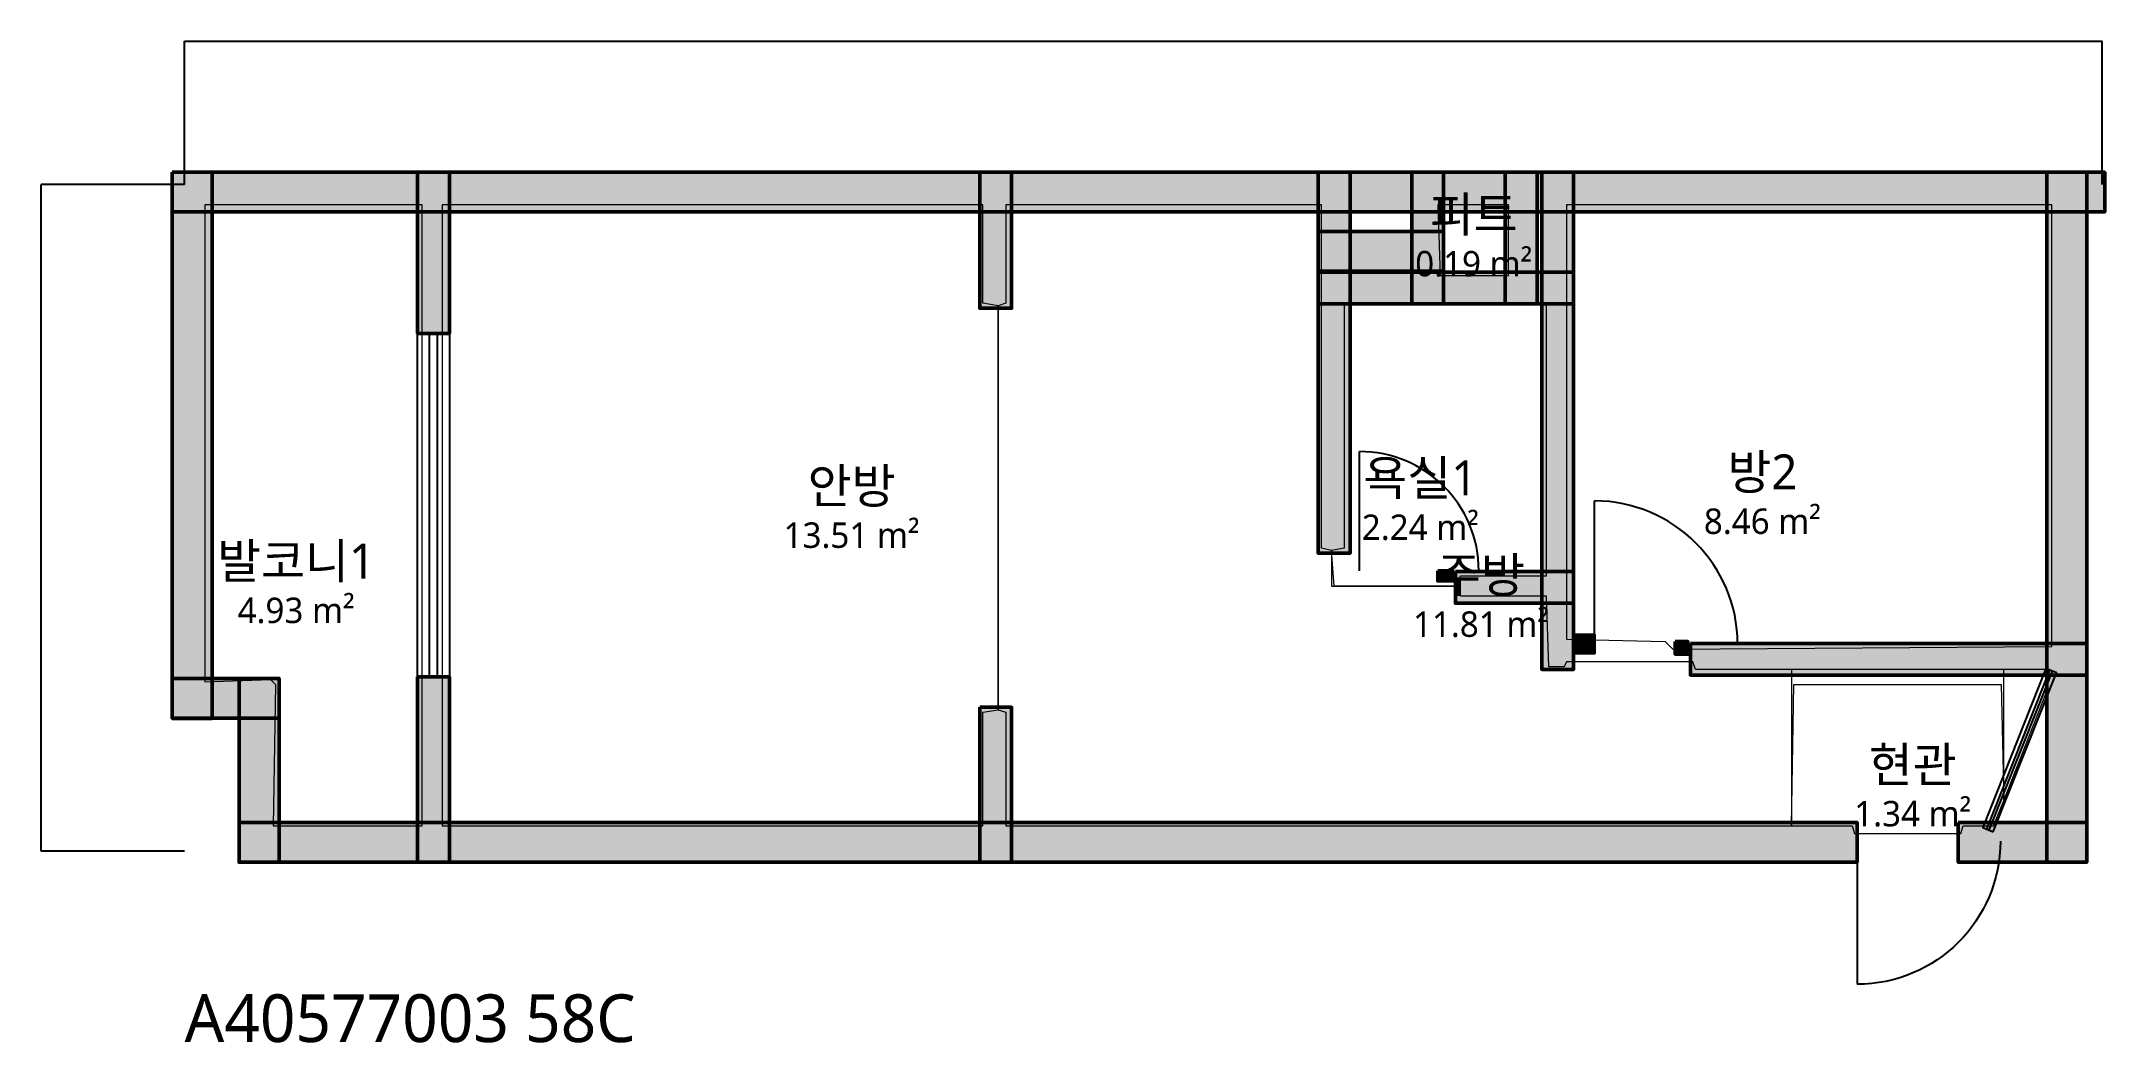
# Model space of a CAD drawing. Header units: millimetres. Extents: x -900 to 12064, y -1204 to 5091.
import ezdxf

# ---------------------------------------------------------------- set-up
doc = ezdxf.new("R2010")
doc.units = ezdxf.units.MM
for name, color, linetype, lineweight in [('A-ANNO-DIMS', 3, 'Continuous', 13), ('A-AREA', 9, 'Continuous', 13), ('A-AREA-IDEN', 7, 'Continuous', 18), ('A-DOOR', 4, 'Continuous', 25), ('A-GLAZ', 5, 'Continuous', 25), ('A-WALL-EXTR', 7, 'Continuous', 50), ('A-WALL-PATT', 8, 'Continuous', 9), ('A-WALL-PRTN', 8, 'Continuous', 35), ('A-WALL-STRC', 7, 'Continuous', 50)]:
    doc.layers.add(name, color=color, linetype=linetype, lineweight=lineweight)
doc.styles.add('OpenSansCondensed-Light', font='OpenSansCondensed-Light.ttf')
doc.styles.get("Standard").update_dxf_attribs({"font": 'malgun.ttf'})
doc.dimstyles.new('EZDXF', dxfattribs={"dimtxt": 0.25, "dimasz": 0.175, "dimexe": 0.375, "dimexo": 0.125, "dimgap": 0.1, "dimtad": 1, "dimlfac": 100, "dimzin": 12, "dimdsep": 46, "dimtxsty": 'OpenSansCondensed-Light', "dimblk": 'ARCHTICK', "dimcen": 2.5, "dimazin": 3, "dimtfac": 0.5, "dimtmove": 2, "dimatfit": 3})

# ---------------------------------------------------------------- blocks, each defined once
blk = doc.blocks.new('JJ-DOOR-SWING')
blk.add_line((0, 0), (0, 1000))
blk.add_arc((0, 0), 1000, 0, 90)
blk = doc.blocks.new('JJ-WIN-DOUBLE')
for p, q in [((0, 120), (1000, 120)), ((0, -120), (1000, -120))]:
    blk.add_line(p, q)
blk.add_lwpolyline([(0, -500), (1000, -500), (1000, 500), (0, 500)], close=True)
blk = doc.blocks.new('_ARCHTICK')
at = {"color": 0, "linetype": 'BYBLOCK', "const_width": 0.15}
blk.add_lwpolyline([(-0.5, -0.5), (0.5, 0.5)], dxfattribs=at)

msp = doc.modelspace()

# ---------------------------------------------------------------- hatches: boundary and pattern name
at = {"layer": 'A-WALL-PATT'}
h = msp.add_hatch(color=8, dxfattribs=at)
h.dxf.hatch_style = 1
h.paths.add_polyline_path([(-77.8, 4267.9), (12063.5, 4267.9), (12063.5, 4017.9), (-77.8, 4017.9)])
h = msp.add_hatch(color=8, dxfattribs=at)
h.dxf.hatch_style = 1
h.paths.add_polyline_path([(-77.4, 4268.3), (172.6, 4268.3), (172.6, 834.9), (-77.4, 834.9)])
h = msp.add_hatch(color=8, dxfattribs=at)
h.dxf.hatch_style = 1
h.paths.add_polyline_path([(1463.5, 4268.3), (1663.5, 4268.3), (1663.5, 3254), (1463.5, 3254)])
h = msp.add_hatch(color=8, dxfattribs=at)
h.dxf.hatch_style = 1
h.paths.add_polyline_path([(4995.2, 4268.3), (5195.2, 4268.3), (5195.2, 3412.7), (4995.2, 3412.7)])
h = msp.add_hatch(color=8, dxfattribs=at)
h.dxf.hatch_style = 1
h.paths.add_polyline_path([(7122.2, 4268.3), (7322.2, 4268.3), (7322.2, 1873), (7122.2, 1873)])
h = msp.add_hatch(color=8, dxfattribs=at)
h.dxf.hatch_style = 1
h.paths.add_polyline_path([(7709.5, 4268.3), (7909.5, 4268.3), (7909.5, 3439.7), (7709.5, 3439.7)])
h = msp.add_hatch(color=8, dxfattribs=at)
h.dxf.hatch_style = 1
h.paths.add_polyline_path([(8296.8, 4268.3), (8496.8, 4268.3), (8496.8, 3439.7), (8296.8, 3439.7)])
h = msp.add_hatch(color=8, dxfattribs=at)
h.dxf.hatch_style = 1
h.paths.add_polyline_path([(8527, 4268.3), (8727, 4268.3), (8727, 1142.9), (8527, 1142.9)])
h = msp.add_hatch(color=8, dxfattribs=at)
h.dxf.hatch_style = 1
h.paths.add_polyline_path([(11700.4, 4268.3), (11950.4, 4268.3), (11950.4, -69.8), (11700.4, -69.8)])
h = msp.add_hatch(color=8, dxfattribs=at)
h.dxf.hatch_style = 1
h.paths.add_polyline_path([(7122.2, 3894.8), (7909.5, 3894.8), (7909.5, 3644.8), (7122.2, 3644.8)])
h = msp.add_hatch(color=8, dxfattribs=at)
h.dxf.hatch_style = 1
h.paths.add_polyline_path([(7122.2, 3639.7), (8727, 3639.7), (8727, 3439.7), (7122.2, 3439.7)])
h = msp.add_hatch(color=8, dxfattribs=at)
h.dxf.hatch_style = 1
h.paths.add_polyline_path([(7873, 1761.9), (7968.3, 1761.9), (7968.3, 1698.4), (7873, 1698.4)])
h = msp.add_hatch(color=8, dxfattribs=at)
h.dxf.hatch_style = 1
h.paths.add_polyline_path([(7984.1, 1758.7), (8727, 1758.7), (8727, 1558.7), (7984.1, 1558.7)])
h = msp.add_hatch(color=8, dxfattribs=at)
h.dxf.hatch_style = 1
h.paths.add_polyline_path([(8727, 1361.6), (8857.1, 1361.6), (8857.1, 1241.6), (8727, 1241.6)])
h = msp.add_hatch(color=8, dxfattribs=at)
h.dxf.hatch_style = 1
h.paths.add_polyline_path([(9365.1, 1317.5), (9444.4, 1317.5), (9444.4, 1238.1), (9365.1, 1238.1)])
h = msp.add_hatch(color=8, dxfattribs=at)
h.dxf.hatch_style = 1
h.paths.add_polyline_path([(9460.3, 1306.3), (11950.8, 1306.3), (11950.8, 1106.3), (9460.3, 1106.3)])
h = msp.add_hatch(color=8, dxfattribs=at)
h.dxf.hatch_style = 1
h.paths.add_polyline_path([(-77.8, 1085.3), (593.7, 1085.3), (593.7, 835.3), (-77.8, 835.3)])
h = msp.add_hatch(color=8, dxfattribs=at)
h.dxf.hatch_style = 1
h.paths.add_polyline_path([(343.3, 1085.7), (593.3, 1085.7), (593.3, -69.8), (343.3, -69.8)])
h = msp.add_hatch(color=8, dxfattribs=at)
h.dxf.hatch_style = 1
h.paths.add_polyline_path([(1463.5, 1095.2), (1663.5, 1095.2), (1663.5, -69.8), (1463.5, -69.8)])
h = msp.add_hatch(color=8, dxfattribs=at)
h.dxf.hatch_style = 1
h.paths.add_polyline_path([(4995.2, 904.8), (5195.2, 904.8), (5195.2, -69.8), (4995.2, -69.8)])
h = msp.add_hatch(color=8, dxfattribs=at)
h.dxf.hatch_style = 1
h.paths.add_polyline_path([(342.9, 180.6), (10507.9, 180.6), (10507.9, -69.4), (342.9, -69.4)])
h = msp.add_hatch(color=8, dxfattribs=at)
h.dxf.hatch_style = 1
h.paths.add_polyline_path([(11142.9, 180.6), (11950.8, 180.6), (11950.8, -69.4), (11142.9, -69.4)])

# ---------------------------------------------------------------- linework, layer by layer
at = {"layer": 'A-AREA'}
for points in [[(127, 4063.5), (127, 1063.5), (539.7, 1079.4), (571.4, 1047.6), (555.6, 158.7), (1492.1, 158.7), (1492.1, 4063.5)], [(1619, 4063.5), (1619, 158.7), (5015.9, 158.7), (5015.9, 873), (5111.1, 888.9), (5111.1, 3428.6), (5015.9, 3444.4), (5015.9, 4063.5)], [(5158.7, 4063.5), (5158.7, 3444.4), (5111.1, 3428.6), (5111.1, 888.9), (5158.7, 873), (5158.7, 158.7), (10095.2, 158.7), (10111.1, 1047.6), (11412.7, 1047.6), (11428.6, 317.5), (11698.4, 1000), (11698.4, 1142.9), (9492.1, 1142.9), (9476.2, 1190.5), (8682.5, 1190.5), (8666.7, 1158.7), (8571.4, 1158.7), (8555.6, 1603.2), (8015.9, 1603.2), (8000, 1666.7), (7222.2, 1666.7), (7206.3, 1888.9), (7142.9, 1904.8), (7142.9, 4063.5)], [(7873, 4063.5), (7888.9, 3619), (8317.5, 3619), (8317.5, 4063.5)], [(8682.5, 4063.5), (8682.5, 1333.3), (9301.6, 1317.5), (9349.2, 1269.8), (11730.2, 1285.7), (11730.2, 4063.5)], [(7285.7, 3444.4), (7285.7, 1904.8), (7206.3, 1888.9), (7206.3, 1666.7), (8000, 1666.7), (8015.9, 1730.2), (8555.6, 1730.2), (8555.6, 3444.4)], [(10095.2, 1142.9), (10095.2, 158.7), (10476.2, 158.7), (10492.1, 111.1), (11158.7, 111.1), (11174.6, 158.7), (11365.1, 158.7), (11428.6, 317.5), (11428.6, 1142.9)]]:
    msp.add_lwpolyline(points, close=True, dxfattribs=at)
at = {"layer": 'A-GLAZ'}
for p, q in [((11322.2, 138.1), (11719.1, 1138.1)), ((11338.1, 131.8), (11734.9, 1131.8))]:
    msp.add_line(p, q, dxfattribs=at)
msp.add_lwpolyline([(11363.2, 121.8), (11760, 1121.8), (11694, 1148), (11297.2, 148)], close=True, dxfattribs=at)
at = {"layer": 'A-WALL-EXTR'}
for points in [[(-77.8, 4267.9), (12063.5, 4267.9), (12063.5, 4017.9), (-77.8, 4017.9)], [(-77.4, 4268.3), (172.6, 4268.3), (172.6, 834.9), (-77.4, 834.9)], [(11700.4, 4268.3), (11950.4, 4268.3), (11950.4, -69.8), (11700.4, -69.8)], [(7122.2, 3894.8), (7909.5, 3894.8), (7909.5, 3644.8), (7122.2, 3644.8)], [(7873, 1761.9), (7968.3, 1761.9), (7968.3, 1698.4), (7873, 1698.4)], [(9365.1, 1317.5), (9444.4, 1317.5), (9444.4, 1238.1), (9365.1, 1238.1)], [(-77.8, 1085.3), (593.7, 1085.3), (593.7, 835.3), (-77.8, 835.3)], [(343.3, 1085.7), (593.3, 1085.7), (593.3, -69.8), (343.3, -69.8)], [(342.9, 180.6), (10507.9, 180.6), (10507.9, -69.4), (342.9, -69.4)], [(11142.9, 180.6), (11950.8, 180.6), (11950.8, -69.4), (11142.9, -69.4)]]:
    msp.add_lwpolyline(points, close=True, dxfattribs=at)
at = {"layer": 'A-WALL-PRTN'}
msp.add_lwpolyline([(8727, 1361.6), (8857.1, 1361.6), (8857.1, 1241.6), (8727, 1241.6)], close=True, dxfattribs=at)
at = {"layer": 'A-WALL-STRC'}
for points in [[(1463.5, 4268.3), (1663.5, 4268.3), (1663.5, 3254), (1463.5, 3254)], [(4995.2, 4268.3), (5195.2, 4268.3), (5195.2, 3412.7), (4995.2, 3412.7)], [(7122.2, 4268.3), (7322.2, 4268.3), (7322.2, 1873), (7122.2, 1873)], [(7709.5, 4268.3), (7909.5, 4268.3), (7909.5, 3439.7), (7709.5, 3439.7)], [(8296.8, 4268.3), (8496.8, 4268.3), (8496.8, 3439.7), (8296.8, 3439.7)], [(8527, 4268.3), (8727, 4268.3), (8727, 1142.9), (8527, 1142.9)], [(7122.2, 3639.7), (8727, 3639.7), (8727, 3439.7), (7122.2, 3439.7)], [(7984.1, 1758.7), (8727, 1758.7), (8727, 1558.7), (7984.1, 1558.7)], [(9460.3, 1306.3), (11950.8, 1306.3), (11950.8, 1106.3), (9460.3, 1106.3)], [(1463.5, 1095.2), (1663.5, 1095.2), (1663.5, -69.8), (1463.5, -69.8)], [(4995.2, 904.8), (5195.2, 904.8), (5195.2, -69.8), (4995.2, -69.8)]]:
    msp.add_lwpolyline(points, close=True, dxfattribs=at)

# ---------------------------------------------------------------- block references
at = {"layer": 'A-DOOR'}
for p, xscale, yscale in [((7381, 1761.9), 0.75, 0.75), ((8857.1, 1301.6), 0.9, 0.9), ((10507.9, 63.5), 0.9, -0.9)]:
    msp.add_blockref('JJ-DOOR-SWING', p, dxfattribs=dict(at, xscale=xscale, yscale=yscale))
at = {"layer": 'A-GLAZ', "xscale": 2.1588000000000003, "yscale": 0.20634920634920637, "rotation": 90}
msp.add_blockref('JJ-WIN-DOUBLE', (1563.5, 1095.2), dxfattribs=at)

# ---------------------------------------------------------------- texts
at = {"layer": 'A-AREA-IDEN'}
for s, insert, char_height, attachment_point in [('피트', (8099.225, 3991.25), 220, 5), ('0.19 m²', (8099.225, 3691.25), 160, 5), ('욕실1', (7763.8875, 2334.5375), 220, 5), ('방2', (9912.7, 2372.21667), 220, 5), ('안방', (4190.475, 2284.9125), 220, 5), ('13.51 m²', (4190.475, 1984.9125), 160, 5), ('2.24 m²', (7763.8875, 2034.5375), 160, 5), ('8.46 m²', (9912.7, 2072.21667), 160, 5), ('발코니1', (700.7, 1812.12857), 220, 5), ('주방', (8144.8375, 1725.40417), 220, 5), ('4.93 m²', (700.7, 1512.12857), 160, 5), ('11.81 m²', (8144.8375, 1425.40417), 160, 5), ('현관', (10857.14444, 534.47778), 220, 5), ('1.34 m²', (10857.14444, 234.47778), 160, 5), ('A40577003 58C', (0, -900), 300, 1)]:
    msp.add_mtext(s, dxfattribs=dict(at, insert=insert, char_height=char_height, attachment_point=attachment_point))

# ---------------------------------------------------------------- dimensions: what is measured, and where the dimension line sits
at = {"layer": 'A-ANNO-DIMS'}
msp.add_linear_dim(base=(0, 5090.4761904762), p1=(0, 4190.4761904762), p2=(12047.619047619, 4190.4761904762), dimstyle='EZDXF', dxfattribs=at).render()
msp.add_linear_dim(base=(-900, 0), p1=(0, 0), p2=(0, 4190.47619), angle=90, dimstyle='EZDXF', dxfattribs=at).render()

doc.saveas('drawing.dxf')
